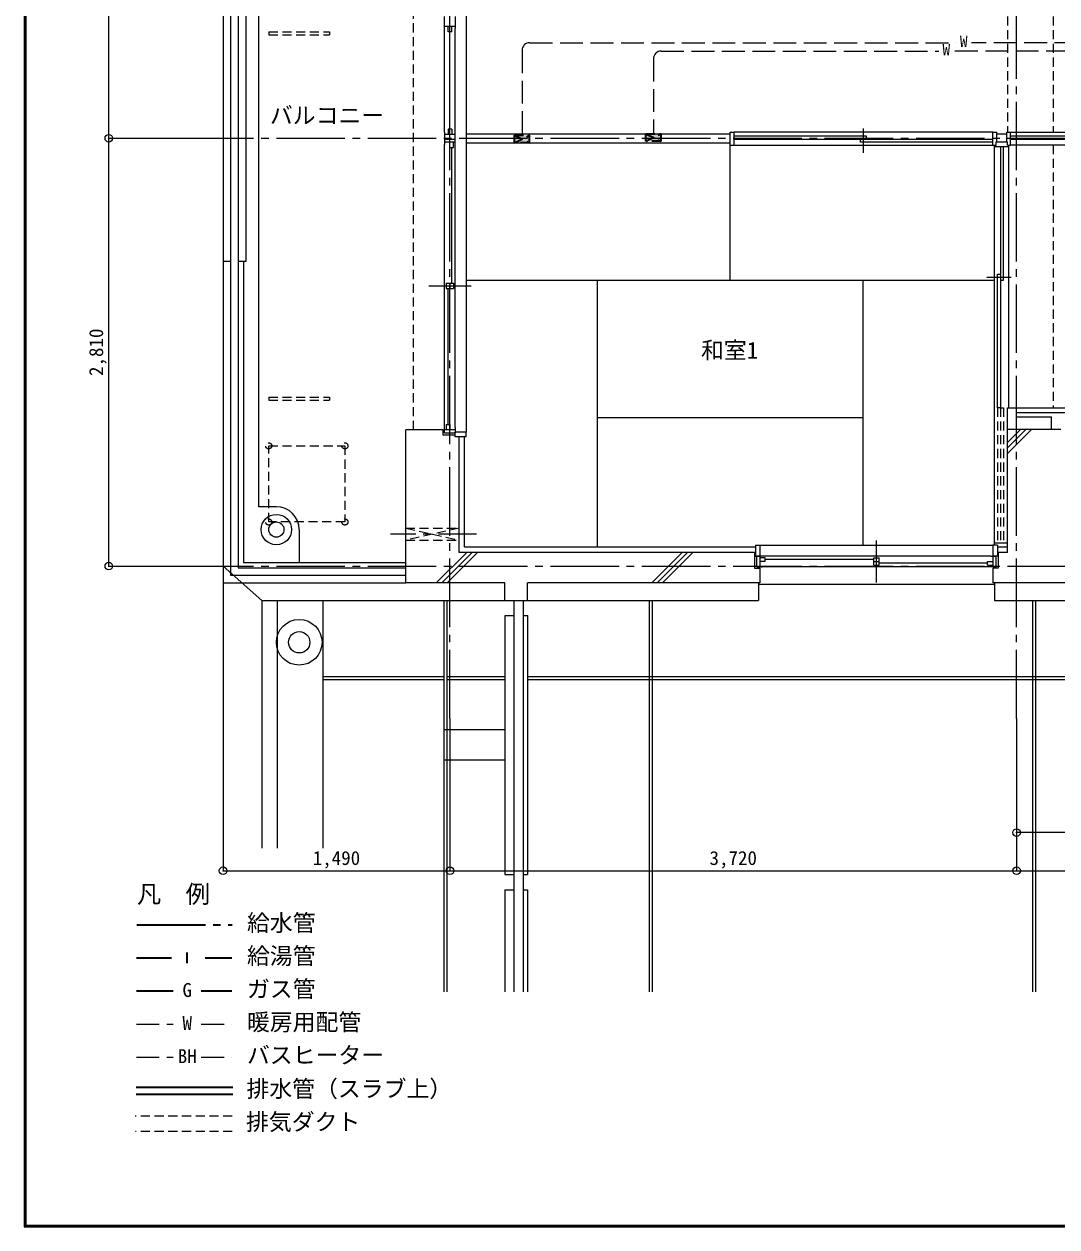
# Model space of a CAD drawing. Units: millimetres at full size, sheet at 1:50. Extents: x -9674 to 9699, y -6794 to 6791.
# Drawn here: x -9674 to -2892, y -6794 to 1106 of the extents above; entities that cross this region are included whole.
import ezdxf
from ezdxf.enums import TextEntityAlignment as Align

# ---------------------------------------------------------------- set-up
doc = ezdxf.new("R2010")
doc.units = ezdxf.units.MM
doc.header["$LTSCALE"] = 50
doc.header["$PDMODE"] = 32
doc.header["$PDSIZE"] = 50
for name, pattern in [('CHAIN1', [8, 5, -1, 1, -1]), ('CHAIN2', [12, 9, -1, 1, -1]), ('DASHED1', [1.8, 1.2, -0.6]), ('DASHED3', [4, 3, -1])]:
    doc.linetypes.add(name, pattern=pattern)
for name, color, linetype, lineweight in [('0-0_図面枠', 7, 'Continuous', 9), ('1-0_芯', 134, 'CHAIN2', 9), ('1-1_躯体', 134, 'Continuous', 9), ('1-2_間仕切', 134, 'Continuous', 9), ('1-3_建具', 134, 'Continuous', 9), ('1-4_仕上げ', 134, 'Continuous', 9), ('1-6_ﾊﾞﾙｺﾆｰ・階段', 134, 'Continuous', 9), ('1-7_その他', 134, 'DASHED1', 9), ('1-8_ハッチ', 134, 'Continuous', 9), ('1-B_寸法', 134, 'Continuous', 9), ('1-C_梁', 134, 'DASHED1', 9), ('2-0_芯', 3, 'Continuous', 35), ('2-2', 5, 'DASHED3', 25), ('2-9_金物', 1, 'CHAIN2', 35), ('2-A_文字', 6, 'Continuous', 35), ('2-C', 2, 'DASHED1', 25)]:
    doc.layers.add(name, color=color, linetype=linetype, lineweight=lineweight)
doc.layers.add('1-A_文字', color=134, linetype='Continuous')
doc.layers.add('2-F_補助線', color=7, linetype='Continuous')
doc.styles.add('ＭＳ ゴシック', font='')
doc.styles.get('ＭＳ ゴシック').set_extended_font_data('MS Gothic')

msp = doc.modelspace()

# ---------------------------------------------------------------- linework, layer by layer
at = {"layer": '0-0_図面枠'}
for p, q in [((-9673.92, 6791.43), (-9673.92, -6793.93)), ((-9672.16, 6789.66), (-9672.16, -6792.16)), ((-9670.4, 6787.9), (-9670.4, -6790.4)), ((-9668.64, -6788.64), (-9668.64, 6786.14)), ((-9666.87, 6784.38), (-9666.87, -6786.88)), ((-9665.11, 6782.61), (-9665.11, -6785.11)), ((-9663.35, 6780.85), (-9663.35, -6783.35)), ((-9672.16, -6792.16), (9697.16, -6792.16)), ((-9670.4, -6790.4), (9695.4, -6790.4)), ((9693.64, -6788.64), (-9668.64, -6788.64)), ((-9666.87, -6786.88), (9691.87, -6786.88)), ((-9665.11, -6785.11), (9690.11, -6785.11)), ((-9663.35, -6783.35), (9688.35, -6783.35)), ((-9673.92, -6793.93), (9698.92, -6793.93))]:
    msp.add_line(p, q, dxfattribs=at)
at = {"layer": '1-0_芯'}
for p, q in [((-6877.5, -3454.44), (-6877.5, 4765.56)), ((-3157.5, -3454.44), (-3157.5, 4765.56)), ((-8617.5, 355.56), (2962.5, 355.56)), ((-3157.5, -1444.44), (-1017.5, -1444.44)), ((-8617.5, -2454.44), (8392.5, -2454.44))]:
    msp.add_line(p, q, dxfattribs=at)
at = {"layer": '1-1_躯体'}
for p, q in [((-7167.5, -2564.44), (-7167.5, -1559.44)), ((-6922.5, -1559.44), (-7167.5, -1559.44)), ((-6922.5, -1594.44), (-6922.5, -1559.44)), ((-3217.5, -2364.44), (-3217.5, -1554.44)), ((-3217.5, -1554.44), (-2867.5, -1554.44)), ((-6842.5, -1594.44), (-6922.5, -1594.44)), ((-6817.5, -2364.44), (-6817.5, -1604.44)), ((-4877.5, -2364.44), (-6817.5, -2364.44)), ((-4877.5, -2364.44), (-4877.5, -2468.44)), ((-3277.5, -2364.44), (-3277.5, -2468.44)), ((-3217.5, -2364.44), (-3277.5, -2364.44)), ((-4877.5, -2468.44), (-4842.5, -2468.44)), ((-4842.5, -2468.44), (-4842.5, -2564.44)), ((-3277.5, -2468.44), (-3312.5, -2468.44)), ((-3312.5, -2468.44), (-3312.5, -2564.44)), ((-6517.5, -2564.44), (-7167.5, -2564.44)), ((-6517.5, -2679.44), (-6517.5, -2564.44)), ((-6367.5, -2679.44), (-6367.5, -2564.44)), ((-4842.5, -2564.44), (-6367.5, -2564.44)), ((-762.5, -2564.44), (-3312.5, -2564.44)), ((-6518.17, -2679.44), (-6365.63, -2679.44))]:
    msp.add_line(p, q, dxfattribs=at)
at = {"layer": '1-2_間仕切'}
for p, q in [((-6770.5, 385.56), (-5037.5, 385.56)), ((-6770.5, 325.56), (-5037.5, 325.56)), ((-3217.5, -1414.44), (-2767.5, -1414.44)), ((-3217.5, -1554.44), (-3217.5, -1414.44)), ((-3157.5, -1554.44), (-3157.5, -1474.44)), ((-3157.5, -1474.44), (-2927.5, -1474.44)), ((-2927.5, -1554.44), (-2927.5, -1474.44))]:
    msp.add_line(p, q, dxfattribs=at)
at = {"layer": '1-3_建具'}
for p, q in [((-6770.5, 2885.56), (-6770.5, -1574.44)), ((-6912.5, 1075.56), (-6912.5, 1155.56)), ((-6842.5, 1155.56), (-6842.5, 1075.56)), ((-6842.5, 1090.56), (-6912.5, 1090.56)), ((-6912.5, 395.56), (-6912.5, 1075.56)), ((-6889.5, 1055.56), (-6889.5, 1090.56)), ((-6865.5, 1055.56), (-6889.5, 1055.56)), ((-6877.5, 415.56), (-6877.5, 1055.56)), ((-6865.5, 1055.56), (-6865.5, 1090.56)), ((-6842.5, 395.56), (-6842.5, 1075.56)), ((-6912.5, 395.56), (-6912.5, 315.56)), ((-6865.5, 415.56), (-6889.5, 415.56)), ((-6889.5, 415.56), (-6889.5, 380.56)), ((-6865.5, 415.56), (-6865.5, 380.56)), ((-6842.5, 315.56), (-6842.5, 395.56)), ((-5037.5, 395.56), (-5012.5, 395.56)), ((-5037.5, 310.56), (-5037.5, 395.56)), ((-3312.5, 395.56), (-5012.5, 395.56)), ((-4162.5, 259.73), (-4162.5, 419.73)), ((-3312.5, 310.56), (-3312.5, 395.56)), ((-3312.5, 395.56), (-3287.5, 395.56)), ((-3287.5, 331.56), (-3287.5, 395.56)), ((-3222.5, 395.56), (-3197.5, 395.56)), ((-3222.5, 331.56), (-3222.5, 395.56)), ((-3197.5, 395.56), (-1482.5, 395.56)), ((-6842.5, 380.56), (-6912.5, 380.56)), ((-6912.5, 350.56), (-6842.5, 350.56)), ((-6842.5, 330.56), (-6912.5, 330.56)), ((-6877.5, 295.56), (-6877.5, 330.56)), ((-6853.5, 295.56), (-6853.5, 330.56)), ((-4142.5, 369.73), (-5012.5, 369.73)), ((-5012.5, 349.73), (-4142.5, 349.73)), ((-4182.5, 329.73), (-4182.5, 349.73)), ((-4182.5, 349.73), (-3312.5, 349.73)), ((-3312.5, 329.73), (-4182.5, 329.73)), ((-4142.5, 349.73), (-4142.5, 369.73)), ((-3292.5, 331.56), (-3217.5, 331.56)), ((-3287.5, 385.56), (-3222.5, 385.56)), ((-3217.5, 310.56), (-3217.5, 331.56)), ((-2320, 369.73), (-3197.5, 369.73)), ((-3197.5, 349.73), (-2320, 349.73)), ((-6912.5, -1544.44), (-6912.5, 315.56)), ((-6877.5, 295.56), (-6853.5, 295.56)), ((-6865.5, -596.94), (-6865.5, 295.56)), ((-6842.5, -1544.44), (-6842.5, 315.56)), ((-5012.5, 310.56), (-3312.5, 310.56)), ((-3312.5, 310.56), (-3302.5, 310.56)), ((-3302.5, 300.56), (-3302.5, 310.56)), ((-3302.5, 300.56), (-3207.5, 300.56)), ((-3263.33, 300.56), (-3263.33, -576.94)), ((-3217.5, 310.56), (-3207.5, 310.56)), ((-3207.5, 300.56), (-3207.5, 310.56)), ((-3207.5, -1414.44), (-3207.5, 300.56)), ((-1482.5, 310.56), (-3197.5, 310.56)), ((-3263.33, -536.94), (-3263.33, -1414.44)), ((-7015.98, -614.44), (-6739.02, -614.44)), ((-6901.5, -596.94), (-6853.5, -596.94)), ((-6889.5, -1524.44), (-6889.5, -631.94)), ((-6877.5, -596.94), (-6877.5, -631.94)), ((-6853.5, -596.94), (-6853.5, -631.94)), ((-3353.33, -556.94), (-3193.33, -556.94)), ((-3263.33, -1414.44), (-3283.33, -1414.44)), ((-6912.5, -1579.44), (-6912.5, -1544.44)), ((-6842.5, -1559.44), (-6912.5, -1559.44)), ((-6912.5, -1579.44), (-6842.5, -1579.44)), ((-6901.5, -1524.44), (-6877.5, -1524.44)), ((-6901.5, -1524.44), (-6901.5, -1559.44)), ((-6877.5, -1524.44), (-6877.5, -1559.44)), ((-6842.5, -1544.44), (-6842.5, -1579.44)), ((-4077.5, -2561.92), (-4077.5, -2284.96)), ((-4872.5, -2316.44), (-4872.5, -2388.44)), ((-4842.5, -2316.44), (-4842.5, -2388.44)), ((-3302.5, -2316.44), (-3302.5, -2304.44)), ((-3217.5, -2329.44), (-3282.5, -2329.44)), ((-4872.5, -2388.44), (-4842.5, -2388.44)), ((-4827.5, -2388.44), (-4862.5, -2388.44)), ((-4862.5, -2458.44), (-4862.5, -2388.44)), ((-4842.5, -2388.44), (-4842.5, -2458.44)), ((-4807.5, -2423.44), (-4842.5, -2423.44)), ((-3327.5, -2388.44), (-4827.5, -2388.44)), ((-4095, -2411.44), (-4807.5, -2411.44)), ((-4095, -2447.44), (-4095, -2399.44)), ((-4095, -2399.44), (-4060, -2399.44)), ((-4095, -2423.44), (-4060, -2423.44)), ((-3347.5, -2435.44), (-4060, -2435.44)), ((-3347.5, -2447.44), (-3347.5, -2423.44)), ((-3347.5, -2423.44), (-3312.5, -2423.44)), ((-3347.5, -2447.44), (-3312.5, -2447.44)), ((-3327.5, -2388.44), (-3292.5, -2388.44)), ((-3312.5, -2388.44), (-3312.5, -2458.44)), ((-3292.5, -2458.44), (-3292.5, -2388.44)), ((-4862.5, -2458.44), (-4827.5, -2458.44)), ((-3327.5, -2458.44), (-4827.5, -2458.44)), ((-3292.5, -2458.44), (-3327.5, -2458.44)), ((-4852.5, -2564.44), (-4852.5, -2679.44)), ((-3302.5, -2574.44), (-4852.5, -2574.44)), ((-3302.5, -2564.44), (-3302.5, -2679.44))]:
    msp.add_line(p, q, dxfattribs=at)
at = {"layer": '1-3_建具', "linetype": 'DASHED1'}
for p, q in [((-3283.33, -1414.44), (-3283.33, -2304.44)), ((-3263.33, -1414.44), (-3263.33, -2304.44)), ((-3263.33, -1414.44), (-3243.33, -1414.44)), ((-3243.33, -1414.44), (-3243.33, -2304.44))]:
    msp.add_line(p, q, dxfattribs=at)
at = {"layer": '1-3_建具'}
for points in [[(-5037.5, 310.56), (-5012.5, 310.56), (-5012.5, 395.56)], [(-3207.5, 310.56), (-3197.5, 310.56), (-3197.5, 395.56)], [(-3302.5, 310.56), (-3292.5, 310.56), (-3292.5, 331.56)], [(-3217.5, -2304.44), (-3302.5, -2304.44), (-3302.5, 300.56)], [(-3263.33, -576.94), (-3243.33, -576.94), (-3243.33, 300.56)], [(-3283.33, -1414.44), (-3283.33, -536.94), (-3263.33, -536.94)], [(-6901.5, -596.94), (-6901.5, -631.94), (-6853.5, -631.94)], [(-6770.5, -1604.44), (-6770.5, -1574.44), (-6842.5, -1574.44)], [(-6770.5, -1604.44), (-6842.5, -1604.44), (-6842.5, -1574.44)], [(-4872.5, -2316.44), (-4842.5, -2316.44), (-3312.5, -2316.44)], [(-3282.5, -2316.44), (-3312.5, -2316.44), (-3312.5, -2388.44)], [(-3282.5, -2316.44), (-3282.5, -2388.44), (-3312.5, -2388.44)], [(-4807.5, -2423.44), (-4807.5, -2399.44), (-4842.5, -2399.44)], [(-4095, -2447.44), (-4060, -2447.44), (-4060, -2399.44)]]:
    msp.add_lwpolyline(points, dxfattribs=at)
at = {"layer": '1-4_仕上げ'}
for p, q in [((-5037.5, -576.1), (-5037.5, 325.56)), ((-6770.5, -576.1), (-3302.5, -576.1)), ((-5910, -2329.44), (-5910, -576.1)), ((-4165, -2316.44), (-4165, -576.1)), ((-5910, -1477.77), (-4165, -1477.77))]:
    msp.add_line(p, q, dxfattribs=at)
at = {"layer": '1-6_ﾊﾞﾙｺﾆｰ・階段'}
for p, q in [((-8367.5, 2939.56), (-8367.5, -2564.44)), ((-8317.5, 2924.21), (-8317.5, -2514.44)), ((-8267.5, 2908.85), (-8267.5, -2464.44)), ((-8217.5, 2715.56), (-8217.5, -454.44)), ((-8317.5, -454.44), (-8367.5, -454.44)), ((-8217.5, -454.44), (-8267.5, -454.44)), ((-8232.5, -454.44), (-8232.5, -2429.44)), ((-7867.5, -2214.44), (-7867.5, -2429.44)), ((-8232.5, -2429.44), (-7167.5, -2429.44)), ((-8367.5, -2454.44), (-8367.5, -4307.17)), ((-8317.5, -2514.44), (-7167.5, -2514.44)), ((-8267.5, -2464.44), (-7167.5, -2464.44)), ((-8367.5, -2564.44), (-7167.5, -2564.44)), ((-8112.5, -2679.44), (-8112.5, -4307.17)), ((-8012.5, -2679.44), (-8012.5, -4307.17)), ((-7712.5, -2679.44), (-7712.5, -4307.17)), ((-6917.5, -2679.44), (-6917.5, -5250.06)), ((-6897.5, -2679.44), (-6897.5, -5250.06)), ((-6457.5, -2679.44), (-6457.5, -5250.06)), ((-6397.5, -2679.44), (-6397.5, -5250.06)), ((-6367.5, -2679.44), (-4852.5, -2679.44)), ((-5569.5, -2679.44), (-5569.5, -5250.06)), ((-5549.5, -2679.44), (-5549.5, -5250.06)), ((-3302.5, -2679.44), (-772.5, -2679.44)), ((-3053.5, -2679.44), (-3053.5, -5250.06)), ((-3033.5, -2679.44), (-3033.5, -5250.06)), ((-6517.5, -2779.44), (-6517.5, -4479.44)), ((-6515.63, -2779.44), (-6455.63, -2779.44)), ((-6395.63, -2779.44), (-6365.63, -2779.44)), ((-6367.5, -2779.44), (-6367.5, -4479.44)), ((-7712.5, -3179.44), (-6917.5, -3179.44)), ((-7712.5, -3199.44), (-6917.5, -3199.44)), ((-6897.5, -3179.44), (-6517.5, -3179.44)), ((-6897.5, -3199.44), (-6517.5, -3199.44)), ((-6367.5, -3179.44), (6112.5, -3179.44)), ((-6367.5, -3199.44), (6112.5, -3199.44)), ((-6517.5, -3529.44), (-6917.5, -3529.44)), ((-6517.5, -3729.44), (-6917.5, -3729.44)), ((-6517.5, -4479.44), (-6457.5, -4479.44)), ((-6397.5, -4479.44), (-6367.5, -4479.44)), ((-6517.5, -4579.44), (-6457.5, -4579.44)), ((-6517.5, -4579.44), (-6517.5, -5250.06)), ((-6397.5, -4579.44), (-6367.5, -4579.44)), ((-6367.5, -4579.44), (-6367.5, -5250.06))]:
    msp.add_line(p, q, dxfattribs=at)
for points in [[(-8017.5, -2064.44), (-8132.5, -2064.44), (-8132.5, 2867.39)], [(-8367.5, -2454.44), (-8112.5, -2679.44), (-6518.17, -2679.44)]]:
    msp.add_lwpolyline(points, dxfattribs=at)
for centre, radius in [((-8017.5, -2214.44), 100), ((-8017.5, -2214.44), 50), ((-7867.5, -2954.44), 150), ((-7867.5, -2954.44), 70)]:
    msp.add_circle(centre, radius, dxfattribs=at)
msp.add_arc((-8017.5, -2214.44), 150, 0, 90, dxfattribs=at)
at = {"layer": '1-7_その他'}
for p, q in [((-8067.5, 1055.56), (-8067.5, 1035.56)), ((-8067.5, 1035.56), (-7667.5, 1035.56)), ((-8067.5, -1344.44), (-8067.5, -1364.44)), ((-8067.5, -1364.44), (-7667.5, -1364.44)), ((-8067.5, -1664.44), (-7567.5, -1664.44)), ((-8067.5, -2164.44), (-8067.5, -1664.44)), ((-7567.5, -1664.44), (-7567.5, -2164.44)), ((-7567.5, -2164.44), (-8067.5, -2164.44)), ((-7167.5, -2204.44), (-6817.5, -2204.44)), ((-7167.5, -2204.44), (-6817.5, -2284.44)), ((-6817.5, -2204.44), (-7167.5, -2284.44)), ((-7167.5, -2284.44), (-6817.5, -2284.44))]:
    msp.add_line(p, q, dxfattribs=at)
at = {"layer": '1-7_その他', "linetype": 'CHAIN1'}
msp.add_line((-6702.5, -2244.44), (-7267.5, -2244.44), dxfattribs=at)
at = {"layer": '1-7_その他'}
for points in [[(-8067.5, 1055.56), (-7667.5, 1055.56), (-7667.5, 1035.56)], [(-8067.5, -1344.44), (-7667.5, -1344.44), (-7667.5, -1364.44)]]:
    msp.add_lwpolyline(points, dxfattribs=at)
for centre in [(-8067.5, -1664.44), (-7567.5, -1664.44), (-8067.5, -2164.44), (-7567.5, -2164.44)]:
    msp.add_circle(centre, 20, dxfattribs=at)
at = {"layer": '1-8_ハッチ'}
for p, q in [((-3217.5, -1713.64), (-3058.3, -1554.44)), ((-3217.5, -1678.29), (-3093.65, -1554.44)), ((-3217.5, -1642.93), (-3129.01, -1554.44)), ((-6782.5, -2329.44), (-6782.5, -1604.44)), ((-6967.43, -2564.44), (-6767.43, -2364.44)), ((-6932.08, -2564.44), (-6732.08, -2364.44)), ((-6896.72, -2564.44), (-6696.72, -2364.44)), ((-4872.5, -2329.44), (-6782.5, -2329.44)), ((-5553.22, -2564.44), (-5353.22, -2364.44)), ((-5517.86, -2564.44), (-5317.86, -2364.44)), ((-5482.51, -2564.44), (-5282.51, -2364.44))]:
    msp.add_line(p, q, dxfattribs=at)
at = {"layer": '1-B_寸法'}
for p, q in [((-9117.5, 355.56), (-9117.5, 3765.56)), ((-9117.5, -2454.44), (-9117.5, 355.56)), ((-9117.5, 355.56), (-8617.5, 355.56)), ((-9117.5, -2454.44), (-8617.5, -2454.44)), ((-8367.5, -3454.44), (-8367.5, -4454.44)), ((-6877.5, -3454.44), (-6877.5, -4454.44)), ((-3157.5, -3454.44), (-3157.5, -4454.44)), ((-1017.5, -4204.44), (-3157.5, -4204.44)), ((-8367.5, -4454.44), (-6877.5, -4454.44)), ((-6877.5, -4454.44), (-3157.5, -4454.44)), ((-3157.5, -4454.44), (1792.5, -4454.44))]:
    msp.add_line(p, q, dxfattribs=at)
for p in [(-9117.5, 355.56), (-9117.5, -2454.44), (-3157.5, -4204.44), (-8367.5, -4454.44), (-6877.5, -4454.44), (-3157.5, -4454.44)]:
    msp.add_point(p, dxfattribs=at)
at = {"layer": '1-C_梁'}
for p, q in [((-7117.5, -1559.44), (-7117.5, 2870.56)), ((-3217.5, 2865.56), (-3217.5, 395.56)), ((-2917.5, 2865.56), (-2917.5, 395.56)), ((-2917.5, 310.56), (-2917.5, -1414.44))]:
    msp.add_line(p, q, dxfattribs=at)
at = {"layer": '2-0_芯'}
for p, q in [((-8938.03, -5876.3), (-8303.88, -5876.3)), ((-8938.03, -5922.12), (-8303.88, -5922.12))]:
    msp.add_line(p, q, dxfattribs=at)
at = {"layer": '2-2'}
for p, q in [((-6354.44, 983.2), (-3554.41, 983.2)), ((42.34, 983.2), (-3454.41, 983.2)), ((-6404.44, 933.2), (-6404.44, 375.56)), ((-5541.59, 878.25), (-5541.59, 385.56)), ((-5491.59, 928.25), (-3668.76, 928.25)), ((-12.61, 928.25), (-3568.76, 928.25)), ((-8936.39, -5461.4), (-8694.52, -5461.4)), ((-8510.6, -5461.4), (-8310.08, -5461.4)), ((-8936.39, -5678.61), (-8694.52, -5678.61)), ((-8510.6, -5678.61), (-8310.08, -5678.61))]:
    msp.add_line(p, q, dxfattribs=at)
at = {"layer": '2-2', "color": 4, "linetype": 'DASHED1', "lineweight": 35}
for p, q in [((-6454.44, 375.56), (-6354.44, 325.56)), ((-6454.44, 325.56), (-6354.44, 375.56)), ((-6454.44, 375.56), (-6354.44, 375.56)), ((-6454.44, 325.56), (-6454.44, 375.56)), ((-6354.44, 325.56), (-6454.44, 325.56)), ((-6354.44, 325.56), (-6354.44, 375.56)), ((-5591.59, 385.56), (-5491.59, 335.56)), ((-5591.59, 335.56), (-5491.59, 385.56)), ((-5591.59, 385.56), (-5491.59, 385.56)), ((-5591.59, 335.56), (-5591.59, 385.56)), ((-5491.59, 335.56), (-5591.59, 335.56)), ((-5491.59, 335.56), (-5491.59, 385.56))]:
    msp.add_line(p, q, dxfattribs=at)
at = {"layer": '2-2', "color": 4, "linetype": 'Continuous', "lineweight": 35}
for p, q in [((-8936.39, -5244.2), (-8694.52, -5244.2)), ((-8510.6, -5244.2), (-8310.08, -5244.2))]:
    msp.add_line(p, q, dxfattribs=at)
at = {"layer": '2-2', "linetype": 'Continuous'}
for centre in [(-6354.44, 933.2), (-5491.59, 878.25)]:
    msp.add_arc(centre, 50, 90, 180, dxfattribs=at)
at = {"layer": '2-2', "color": 150}
for points in [[(-6454.44, 325.56), (-6354.44, 325.56), (-6454.44, 375.56), (-6354.44, 375.56)], [(-5591.59, 335.56), (-5491.59, 335.56), (-5591.59, 385.56), (-5491.59, 385.56)]]:
    msp.add_solid(points, dxfattribs=at)
at = {"layer": '2-9_金物'}
msp.add_line((-8933.22, -4809.79), (-8307.58, -4809.79), dxfattribs=at)
at = {"layer": '2-A_文字'}
for p, q in [((-8936.39, -5026.99), (-8705.48, -5026.99)), ((-8603.97, -5061.41), (-8603.97, -4992.58)), ((-8483.97, -5026.99), (-8310.08, -5026.99))]:
    msp.add_line(p, q, dxfattribs=at)
at = {"layer": '2-C'}
for p, q in [((-8307.14, -6066.41), (-8944.46, -6066.41)), ((-8307.14, -6166.41), (-8942.19, -6166.41))]:
    msp.add_line(p, q, dxfattribs=at)

# ---------------------------------------------------------------- texts
at = {"layer": '1-A_文字', "style": 'ＭＳ ゴシック'}
for s, p in [('バルコニー', (-8059.87, 418.16)), ('和室1', (-5229.13, -1124.42))]:
    msp.add_text(s, height=110, dxfattribs=at).set_placement(p, align=Align.BOTTOM_LEFT)
at = {"layer": '1-B_寸法', "style": 'ＭＳ ゴシック'}
msp.add_text('2,810', height=91.64, rotation=90, dxfattribs=at).set_placement((-9127.5, -1205.69), align=Align.BOTTOM_LEFT)
for s, p in [('1,490', (-7778.75, -4444.44)), ('3,720', (-5173.75, -4444.44))]:
    msp.add_text(s, height=91.64, dxfattribs=at).set_placement(p, align=Align.BOTTOM_LEFT)
at = {"layer": '2-2', "color": 7, "style": 'ＭＳ ゴシック'}
for s, height, p in [('W', 73.31, (-3529.41, 933.2)), ('W', 73.31, (-3643.76, 878.25)), ('G', 91.64, (-8633.81, -5311.22)), ('W', 91.64, (-8633.81, -5528.43)), ('BH', 91.64, (-8665.06, -5745.63))]:
    msp.add_text(s, height=height, dxfattribs=at).set_placement(p, align=Align.BOTTOM_LEFT)
at = {"layer": '2-F_補助線', "style": 'ＭＳ ゴシック'}
for s, height, p in [('凡\u3000例', 117.3, (-8933.22, -4701.51)), ('給水管', 110, (-8210.36, -4884.79)), ('給湯管', 110, (-8210.36, -5101.99)), ('ガス管', 110, (-8210.36, -5319.2)), ('暖房用配管', 110, (-8210.36, -5536.4)), ('バスヒーター', 110, (-8210.36, -5753.61)), ('排水管（スラブ上）', 110, (-8213.53, -5974.21)), ('排気ダクト', 110, (-8216.69, -6191.41))]:
    msp.add_text(s, height=height, dxfattribs=at).set_placement(p, align=Align.BOTTOM_LEFT)

doc.saveas('drawing.dxf')
